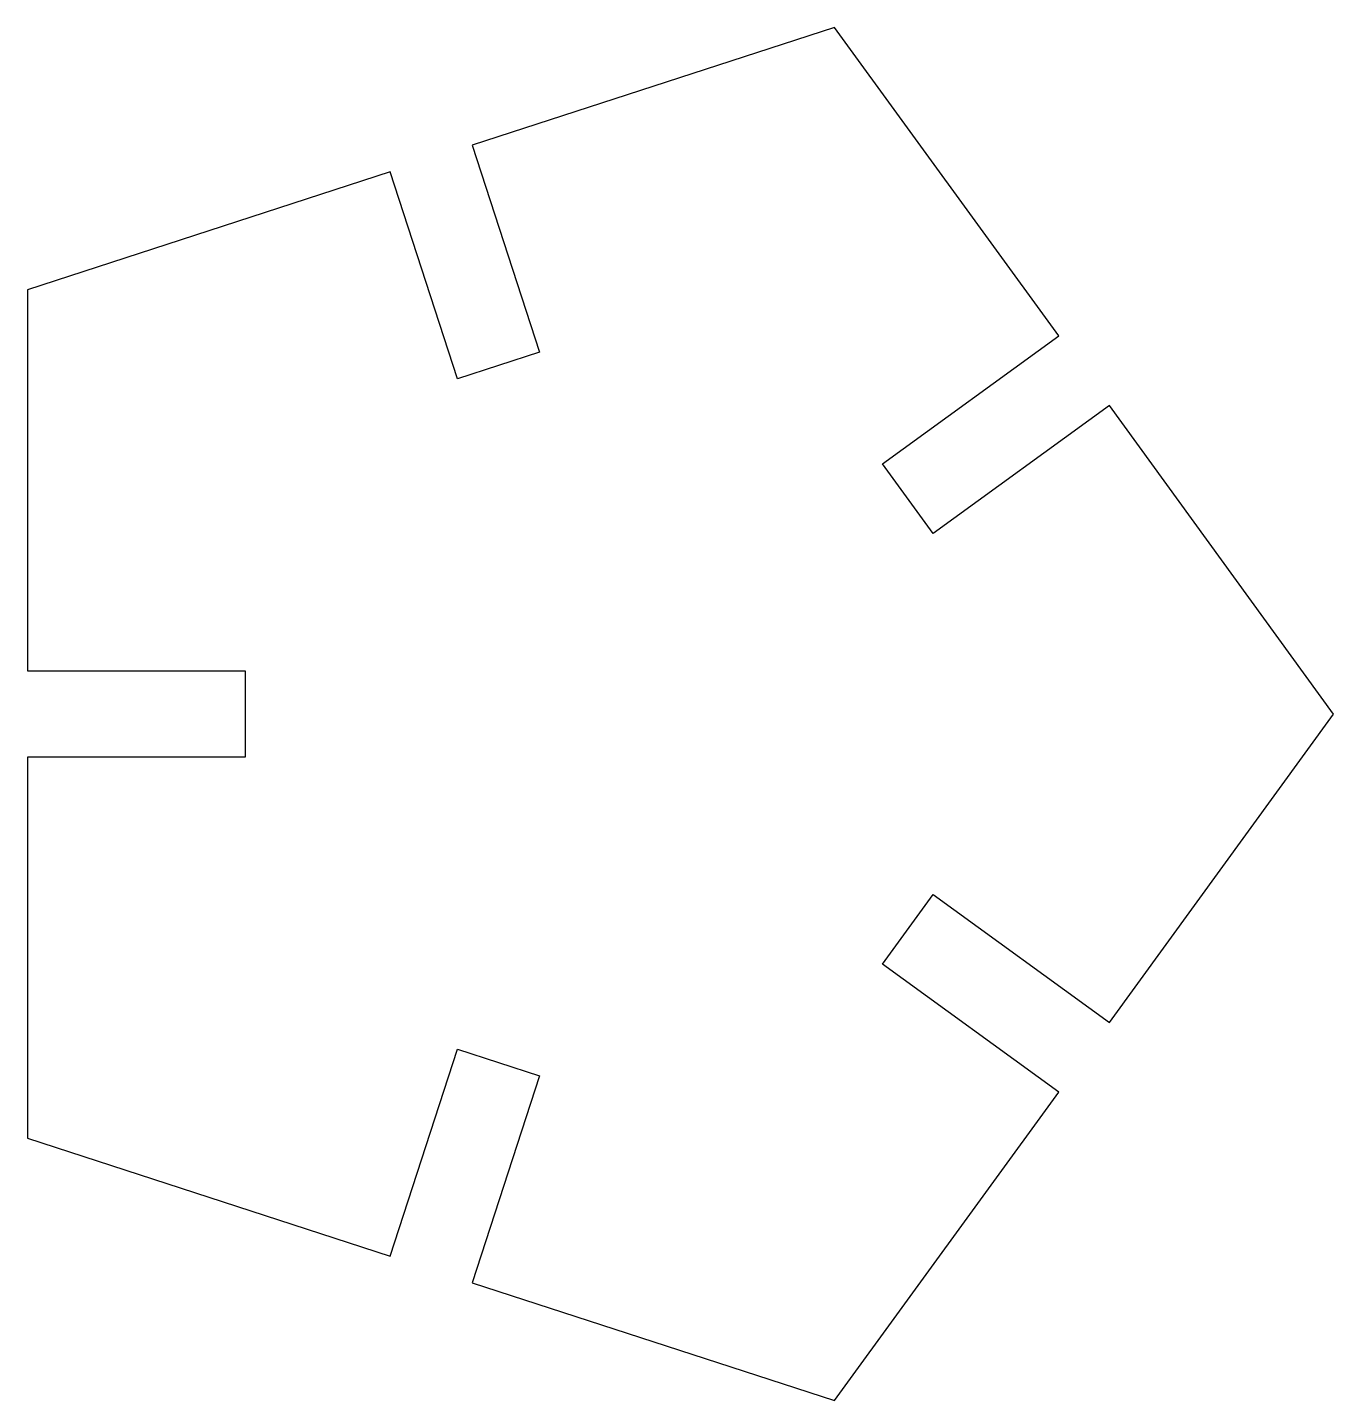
# Model space of a CAD drawing. Header units: metres. Extents: x 67.5 to 140.2, y 61.8 to 138.2.
import ezdxf

# ---------------------------------------------------------------- set-up
doc = ezdxf.new("R2010")
doc.units = ezdxf.units.M

msp = doc.modelspace()

# ---------------------------------------------------------------- linework, layer by layer
for p, q in [((112.422, 138.232), (92.233, 131.672)), ((124.901, 121.058), (112.422, 138.232)), ((92.233, 131.672), (95.979, 120.143)), ((87.667, 130.189), (67.478, 123.629)), ((91.414, 118.66), (87.667, 130.189)), ((67.478, 123.629), (67.478, 102.4)), ((115.093, 113.932), (124.901, 121.058)), ((95.979, 120.143), (91.414, 118.66)), ((95.979, 120.143), (95.979, 120.143)), ((91.414, 118.66), (91.414, 118.66)), ((127.722, 117.175), (117.915, 110.049)), ((140.2, 100), (127.722, 117.175)), ((117.915, 110.049), (115.093, 113.932)), ((115.093, 113.932), (115.093, 113.932)), ((117.915, 110.049), (117.915, 110.049)), ((67.478, 102.4), (79.6, 102.4)), ((79.6, 102.4), (79.6, 102.4)), ((79.6, 102.4), (79.6, 97.6)), ((127.722, 82.825), (140.2, 100)), ((79.6, 97.6), (67.478, 97.6)), ((67.478, 97.6), (67.478, 76.371)), ((79.6, 97.6), (79.6, 97.6)), ((115.093, 86.068), (117.915, 89.951)), ((117.915, 89.951), (117.915, 89.951)), ((117.915, 89.951), (127.722, 82.825)), ((124.901, 78.942), (115.093, 86.068)), ((115.093, 86.068), (115.093, 86.068)), ((87.667, 69.811), (91.414, 81.34)), ((91.414, 81.34), (91.414, 81.34)), ((91.414, 81.34), (95.979, 79.857)), ((95.979, 79.857), (92.233, 68.328)), ((95.979, 79.857), (95.979, 79.857)), ((112.422, 61.768), (124.901, 78.942)), ((67.478, 76.371), (87.667, 69.811)), ((92.233, 68.328), (112.422, 61.768))]:
    msp.add_line(p, q)

doc.saveas('drawing.dxf')
